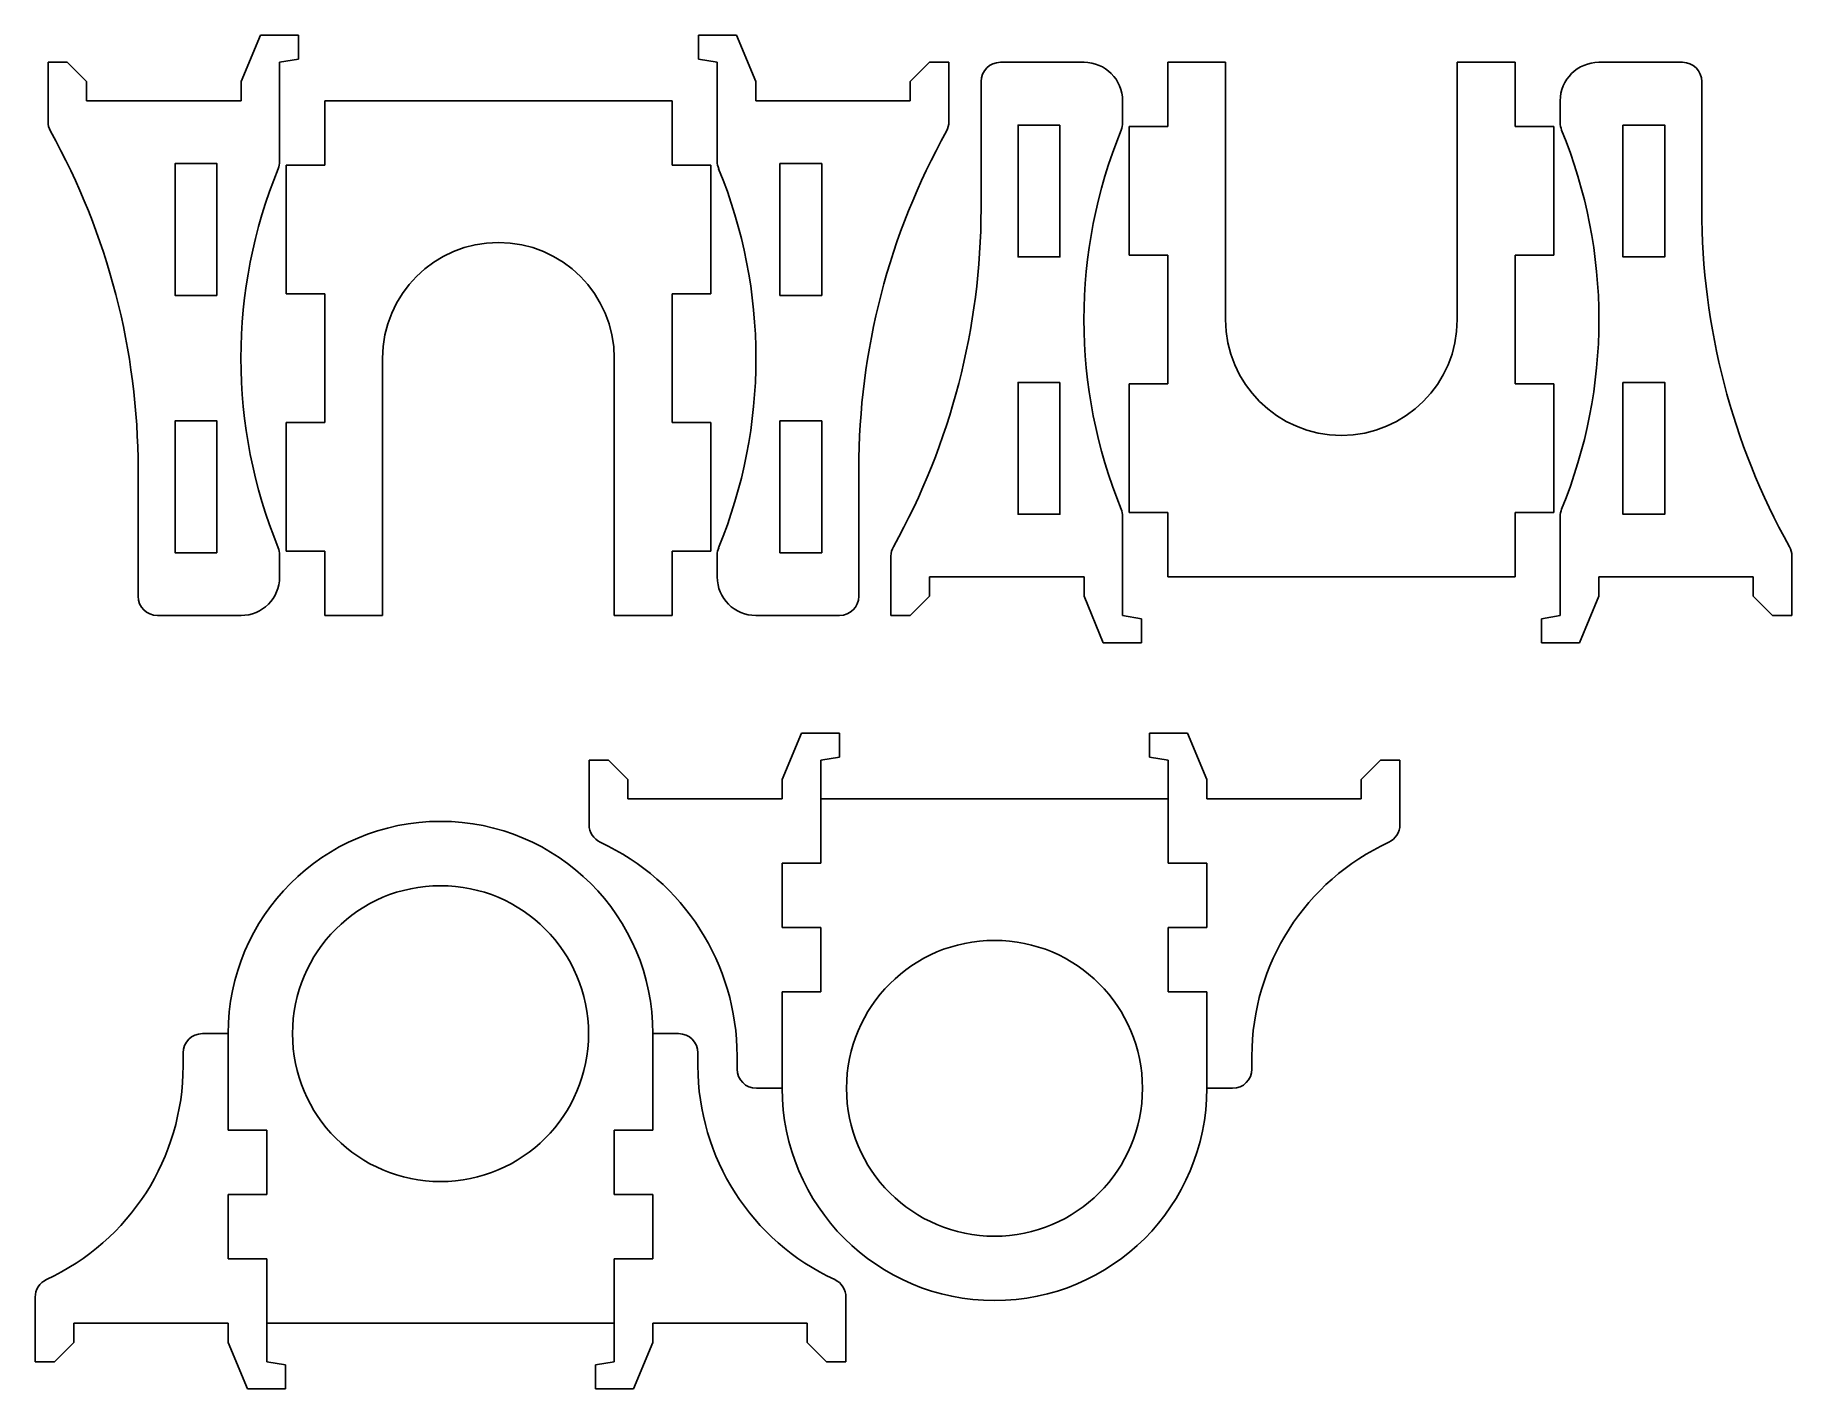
# Model space of a CAD drawing. Extents: x -516 to -243, y -39 to 172.
import ezdxf

# ---------------------------------------------------------------- set-up
doc = ezdxf.new("R2010")
doc.units = 0
doc.header["$MEASUREMENT"] = 0
doc.layers.add('DEFAULT', color=18, linetype='CONTINUOUS')

msp = doc.modelspace()

# ---------------------------------------------------------------- linework, layer by layer
at = {"layer": 'DEFAULT'}
for p, q in [((-484, 164.5), (-481, 171.73)), ((-481, 171.73), (-475.09, 171.73)), ((-475.09, 171.73), (-475.09, 168)), ((-407, 171.73), (-412.91, 171.73)), ((-412.91, 171.73), (-412.91, 168)), ((-404, 164.5), (-407, 171.73)), ((-514, 161.5), (-514, 167.5)), ((-514, 167.5), (-511, 167.5)), ((-511, 167.5), (-508, 164.5)), ((-475.09, 168), (-478, 167.5)), ((-478, 167.5), (-478, 161.5)), ((-412.91, 168), (-410, 167.5)), ((-410, 167.5), (-410, 161.5)), ((-377, 167.5), (-380, 164.5)), ((-374, 167.5), (-377, 167.5)), ((-374, 161.5), (-374, 167.5)), ((-363, 167.5), (-366, 167.5)), ((-353, 167.5), (-363, 167.5)), ((-331, 167.5), (-340, 167.5)), ((-340, 167.5), (-340, 157.5)), ((-331, 127.5), (-331, 167.5)), ((-286, 167.5), (-295, 167.5)), ((-295, 167.5), (-295, 127.5)), ((-286, 157.5), (-286, 167.5)), ((-273, 167.5), (-263, 167.5)), ((-263, 167.5), (-260, 167.5)), ((-508, 164.5), (-508, 161.5)), ((-484, 161.5), (-484, 164.5)), ((-404, 161.5), (-404, 164.5)), ((-380, 164.5), (-380, 161.5)), ((-369, 164.5), (-369, 144.71)), ((-257, 164.5), (-257, 144.71)), ((-514, 158.26), (-514, 161.5)), ((-508, 161.5), (-484, 161.5)), ((-478, 161.5), (-478, 155.5)), ((-417, 161.5), (-471, 161.5)), ((-471, 161.5), (-471, 151.5)), ((-417, 151.5), (-417, 161.5)), ((-410, 161.5), (-410, 155.5)), ((-380, 161.5), (-404, 161.5)), ((-374, 158.26), (-374, 161.5)), ((-347, 158.1), (-347, 161.5)), ((-279, 158.1), (-279, 161.5)), ((-340, 157.5), (-346, 157.5)), ((-346, 157.5), (-346, 137.5)), ((-280, 157.5), (-286, 157.5)), ((-280, 137.5), (-280, 157.5)), ((-478, 155.5), (-478, 152.1)), ((-410, 155.5), (-410, 152.1)), ((-471, 151.5), (-477, 151.5)), ((-477, 151.5), (-477, 131.5)), ((-411, 151.5), (-417, 151.5)), ((-411, 131.5), (-411, 151.5)), ((-346, 137.5), (-340, 137.5)), ((-340, 137.5), (-340, 117.5)), ((-286, 117.5), (-286, 137.5)), ((-286, 137.5), (-280, 137.5)), ((-477, 131.5), (-471, 131.5)), ((-471, 131.5), (-471, 111.5)), ((-417, 111.5), (-417, 131.5)), ((-417, 131.5), (-411, 131.5)), ((-462, 81.5), (-462, 121.5)), ((-426, 121.5), (-426, 81.5)), ((-340, 117.5), (-346, 117.5)), ((-346, 117.5), (-346, 97.5)), ((-280, 117.5), (-286, 117.5)), ((-280, 97.5), (-280, 117.5)), ((-471, 111.5), (-477, 111.5)), ((-477, 111.5), (-477, 91.5)), ((-411, 111.5), (-417, 111.5)), ((-411, 91.5), (-411, 111.5)), ((-500, 84.5), (-500, 104.29)), ((-388, 84.5), (-388, 104.29)), ((-347, 93.5), (-347, 96.9)), ((-346, 97.5), (-340, 97.5)), ((-340, 97.5), (-340, 87.5)), ((-286, 87.5), (-286, 97.5)), ((-286, 97.5), (-280, 97.5)), ((-279, 93.5), (-279, 96.9)), ((-347, 87.5), (-347, 93.5)), ((-279, 87.5), (-279, 93.5)), ((-478, 90.9), (-478, 87.5)), ((-477, 91.5), (-471, 91.5)), ((-471, 91.5), (-471, 81.5)), ((-417, 81.5), (-417, 91.5)), ((-417, 91.5), (-411, 91.5)), ((-410, 90.9), (-410, 87.5)), ((-383, 90.74), (-383, 87.5)), ((-243, 90.74), (-243, 87.5)), ((-383, 87.5), (-383, 81.5)), ((-377, 84.5), (-377, 87.5)), ((-377, 87.5), (-353, 87.5)), ((-353, 87.5), (-353, 84.5)), ((-347, 81.5), (-347, 87.5)), ((-340, 87.5), (-286, 87.5)), ((-279, 81.5), (-279, 87.5)), ((-249, 87.5), (-273, 87.5)), ((-273, 87.5), (-273, 84.5)), ((-249, 84.5), (-249, 87.5)), ((-243, 87.5), (-243, 81.5)), ((-380, 81.5), (-377, 84.5)), ((-353, 84.5), (-350, 77.27)), ((-273, 84.5), (-276, 77.27)), ((-246, 81.5), (-249, 84.5)), ((-494, 81.5), (-497, 81.5)), ((-484, 81.5), (-494, 81.5)), ((-471, 81.5), (-462, 81.5)), ((-426, 81.5), (-417, 81.5)), ((-404, 81.5), (-394, 81.5)), ((-394, 81.5), (-391, 81.5)), ((-383, 81.5), (-380, 81.5)), ((-344.09, 81), (-347, 81.5)), ((-344.09, 77.27), (-344.09, 81)), ((-281.91, 81), (-279, 81.5)), ((-281.91, 77.27), (-281.91, 81)), ((-243, 81.5), (-246, 81.5)), ((-350, 77.27), (-344.09, 77.27)), ((-276, 77.27), (-281.91, 77.27)), ((-399.91, 56), (-396.91, 63.23)), ((-396.91, 63.23), (-391, 63.23)), ((-391, 63.23), (-391, 59.5)), ((-336.91, 63.23), (-342.82, 63.23)), ((-342.82, 63.23), (-342.82, 59.5)), ((-333.91, 56), (-336.91, 63.23)), ((-429.91, 53), (-429.91, 59)), ((-429.91, 59), (-426.91, 59)), ((-426.91, 59), (-423.91, 56)), ((-391, 59.5), (-393.91, 59)), ((-393.91, 59), (-393.91, 53)), ((-342.82, 59.5), (-339.91, 59)), ((-339.91, 59), (-339.91, 53)), ((-306.91, 59), (-309.91, 56)), ((-303.91, 59), (-306.91, 59)), ((-303.91, 53), (-303.91, 59)), ((-423.91, 56), (-423.91, 53)), ((-399.91, 53), (-399.91, 56)), ((-333.91, 53), (-333.91, 56)), ((-309.91, 56), (-309.91, 53)), ((-429.91, 48.97), (-429.91, 53)), ((-423.91, 53), (-399.91, 53)), ((-339.91, 53), (-393.91, 53)), ((-393.91, 53), (-393.91, 47)), ((-339.91, 53), (-339.91, 47)), ((-309.91, 53), (-333.91, 53)), ((-303.91, 48.97), (-303.91, 53)), ((-393.91, 47), (-393.91, 43)), ((-339.91, 47), (-339.91, 43)), ((-393.91, 43), (-399.91, 43)), ((-399.91, 43), (-399.91, 33)), ((-339.91, 43), (-333.91, 43)), ((-333.91, 43), (-333.91, 33)), ((-399.91, 33), (-393.91, 33)), ((-393.91, 33), (-393.91, 23)), ((-333.91, 33), (-339.91, 33)), ((-339.91, 33), (-339.91, 23)), ((-393.91, 23), (-399.91, 23)), ((-399.91, 23), (-399.91, 13)), ((-339.91, 23), (-333.91, 23)), ((-333.91, 23), (-333.91, 13)), ((-486, 16.5), (-490, 16.5)), ((-486, 11.5), (-486, 16.5)), ((-420, 11.5), (-420, 16.5)), ((-420, 16.5), (-416, 16.5)), ((-493, 13.5), (-493, 11.5)), ((-486, 1.5), (-486, 11.5)), ((-420, 1.5), (-420, 11.5)), ((-413, 13.5), (-413, 11.5)), ((-406.91, 11), (-406.91, 13)), ((-399.91, 13), (-399.91, 8)), ((-333.91, 13), (-333.91, 8)), ((-326.91, 11), (-326.91, 13)), ((-399.91, 8), (-403.91, 8)), ((-333.91, 8), (-329.91, 8)), ((-480, 1.5), (-486, 1.5)), ((-480, -8.5), (-480, 1.5)), ((-426, -8.5), (-426, 1.5)), ((-426, 1.5), (-420, 1.5)), ((-486, -18.5), (-486, -8.5)), ((-486, -8.5), (-480, -8.5)), ((-420, -8.5), (-426, -8.5)), ((-420, -18.5), (-420, -8.5)), ((-480, -18.5), (-486, -18.5)), ((-480, -22.5), (-480, -18.5)), ((-426, -22.5), (-426, -18.5)), ((-426, -18.5), (-420, -18.5)), ((-516, -24.47), (-516, -28.5)), ((-480, -28.5), (-480, -22.5)), ((-426, -28.5), (-426, -22.5)), ((-390, -24.47), (-390, -28.5)), ((-516, -28.5), (-516, -34.5)), ((-510, -31.5), (-510, -28.5)), ((-510, -28.5), (-486, -28.5)), ((-486, -28.5), (-486, -31.5)), ((-480, -34.5), (-480, -28.5)), ((-480, -28.5), (-426, -28.5)), ((-426, -34.5), (-426, -28.5)), ((-396, -28.5), (-420, -28.5)), ((-420, -28.5), (-420, -31.5)), ((-396, -31.5), (-396, -28.5)), ((-390, -28.5), (-390, -34.5)), ((-513, -34.5), (-510, -31.5)), ((-486, -31.5), (-483, -38.73)), ((-420, -31.5), (-423, -38.73)), ((-393, -34.5), (-396, -31.5)), ((-516, -34.5), (-513, -34.5)), ((-477.09, -35), (-480, -34.5)), ((-477.09, -38.73), (-477.09, -35)), ((-428.91, -35), (-426, -34.5)), ((-428.91, -38.73), (-428.91, -35)), ((-390, -34.5), (-393, -34.5)), ((-483, -38.73), (-477.09, -38.73)), ((-423, -38.73), (-428.91, -38.73))]:
    msp.add_line(p, q, dxfattribs=at)
for points in [[(-356.75, 157.75), (-356.75, 137.25), (-363.25, 137.25), (-363.25, 157.75)], [(-269.25, 157.75), (-269.25, 137.25), (-262.75, 137.25), (-262.75, 157.75)], [(-487.75, 131.25), (-487.75, 151.75), (-494.25, 151.75), (-494.25, 131.25)], [(-400.25, 131.25), (-400.25, 151.75), (-393.75, 151.75), (-393.75, 131.25)], [(-356.75, 117.75), (-356.75, 97.25), (-363.25, 97.25), (-363.25, 117.75)], [(-269.25, 117.75), (-269.25, 97.25), (-262.75, 97.25), (-262.75, 117.75)], [(-487.75, 91.25), (-487.75, 111.75), (-494.25, 111.75), (-494.25, 91.25)], [(-400.25, 91.25), (-400.25, 111.75), (-393.75, 111.75), (-393.75, 91.25)]]:
    msp.add_lwpolyline(points, close=True, dxfattribs=at)
for centre in [(-453, 16.5), (-366.91, 8)]:
    msp.add_circle(centre, 23, dxfattribs=at)
for centre, radius, start, end in [((-366, 164.5), 3, 90, 180), ((-353, 161.5), 6, 0, 90), ((-273, 161.5), 6, 90, 180), ((-260, 164.5), 3, 0, 90), ((-511, 158.26), 3, 180, 209.0872), ((-608.01, 104.29), 108.01, 0, 29.0872), ((-279.99, 104.29), 108.01, 150.9128, 180), ((-377, 158.26), 3, 330.9128, 360), ((-275.33, 127.5), 77.69, 157.7173, 202.2827), ((-350, 158.1), 3, 337.7173, 360), ((-276, 158.1), 3, 180, 202.2827), ((-350.67, 127.5), 77.69, 337.7173, 22.2827), ((-406.33, 121.5), 77.69, 157.7173, 202.2827), ((-481, 152.1), 3, 337.7173, 0), ((-407, 152.1), 3, 180, 202.2827), ((-481.67, 121.5), 77.69, 337.7173, 22.2827), ((-477.01, 144.71), 108.01, 330.9128, 0), ((-148.99, 144.71), 108.01, 180, 209.0872), ((-444, 121.5), 18, 0, 180), ((-313, 127.5), 18, 180, 360), ((-350, 96.9), 3, 0, 22.2827), ((-276, 96.9), 3, 157.7173, 180), ((-481, 90.9), 3, 0, 22.2827), ((-407, 90.9), 3, 157.7173, 180), ((-380, 90.74), 3, 150.9128, 180), ((-246, 90.74), 3, 0, 29.0872), ((-484, 87.5), 6, 270, 360), ((-404, 87.5), 6, 180, 270), ((-497, 84.5), 3, 180, 270), ((-391, 84.5), 3, 270, 0), ((-453, 16.5), 33, 0, 180), ((-426.91, 48.97), 3, 180, 245.1883), ((-306.91, 48.97), 3, 294.8117, 0), ((-443.54, 13), 36.63, 0, 65.1883), ((-290.28, 13), 36.63, 114.8117, 180), ((-490, 13.5), 3, 90, 180), ((-416, 13.5), 3, 0, 90), ((-529.63, 11.5), 36.63, 294.8117, 0), ((-376.37, 11.5), 36.63, 180, 245.1883), ((-403.91, 11), 3, 180, 270), ((-329.91, 11), 3, 270, 0), ((-366.91, 8), 33, 180, 0), ((-513, -24.47), 3, 114.8117, 180), ((-393, -24.47), 3, 0, 65.1883)]:
    msp.add_arc(centre, radius, start, end, dxfattribs=at)

doc.saveas('drawing.dxf')
